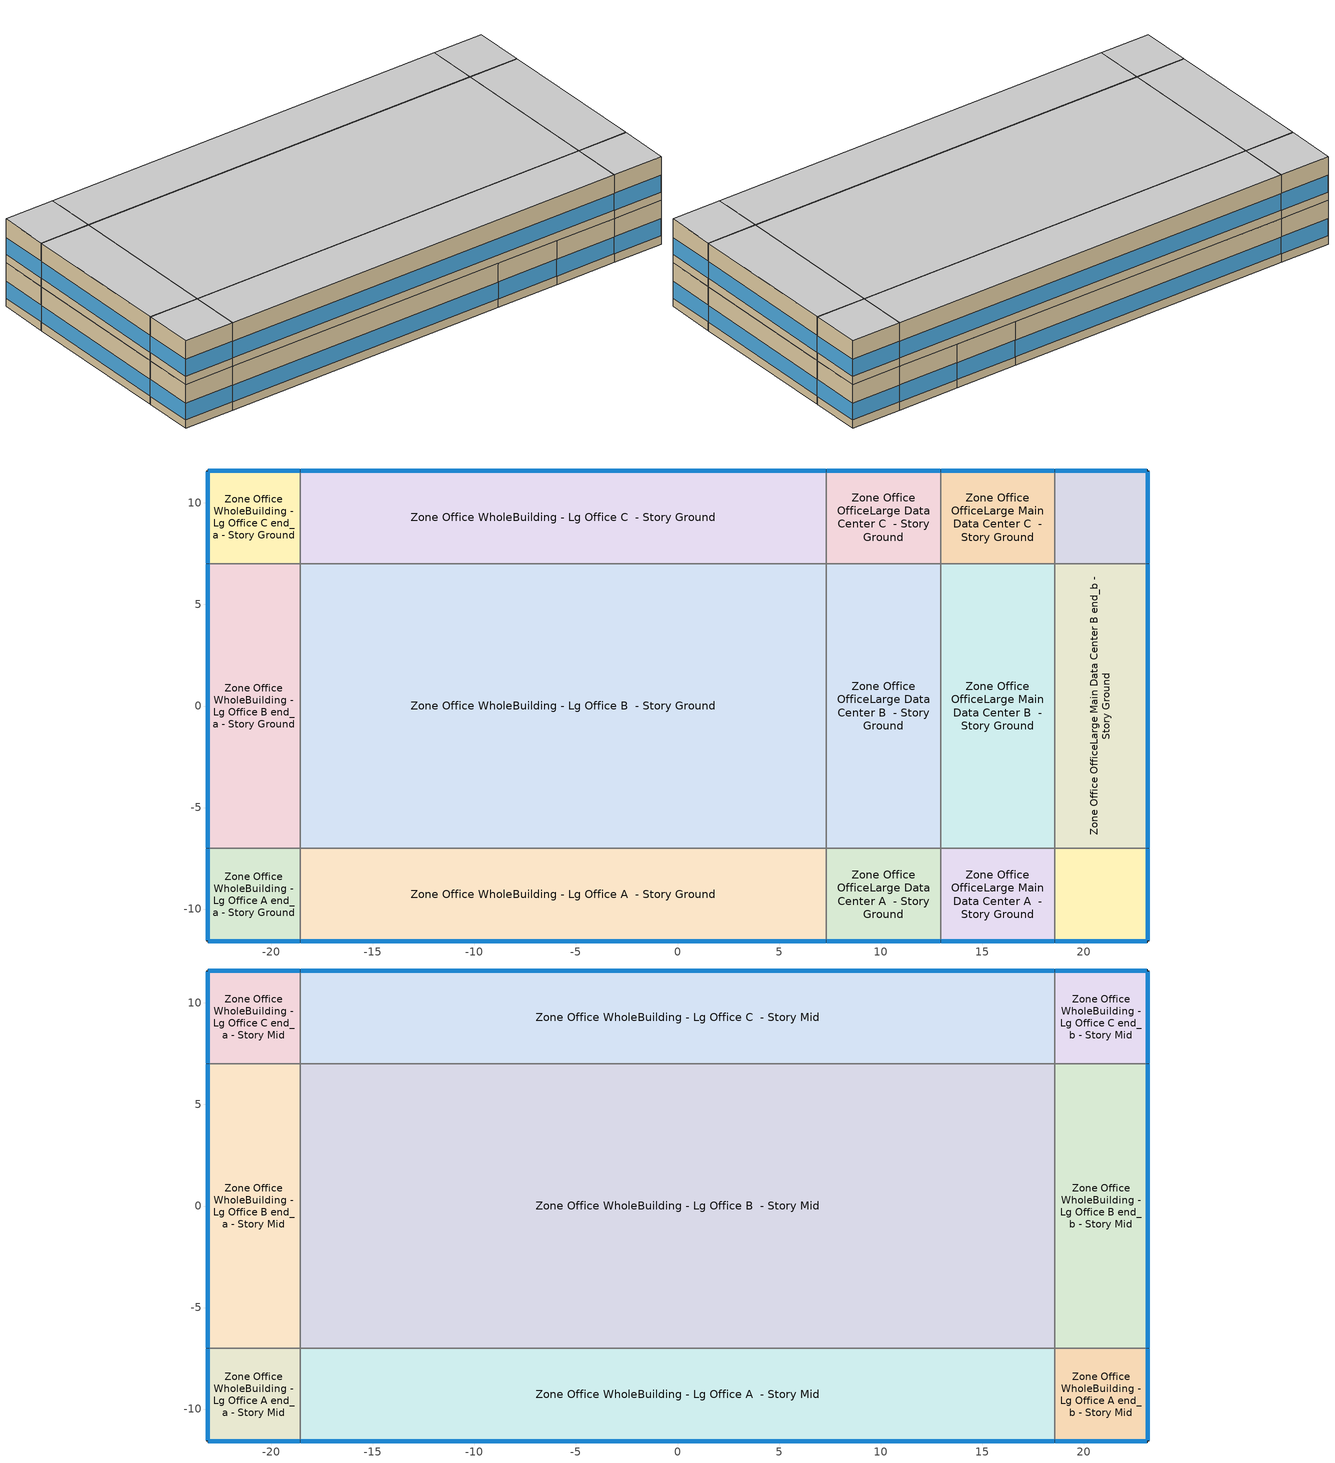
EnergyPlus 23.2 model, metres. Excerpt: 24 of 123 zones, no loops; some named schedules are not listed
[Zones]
Zone Office OfficeLarge Data Center A  - Story Ground
 floor ground (Foundation F 126 Perim 566 Area 2587): 7.32,-11.58 7.32,-7 12.98,-7 12.98,-11.58 z0
 wall outside (Typical Insulated Steel Framed Exterior Wall R-4.44): 7.32,-11.58 12.98,-11.58 z0:3.96
 wall to Zone Office WholeBuilding - Lg Office A  - Story Ground (Typical Interior Wall): 7.32,-7 7.32,-11.58 z0:3.96
 wall to Zone Office OfficeLarge Data Center B  - Story Ground (Typical Interior Wall): 12.98,-7 7.32,-7 z0:3.96
 wall to Zone Office OfficeLarge Main Data Center A  - Story Ground (Typical Interior Wall): 12.98,-11.58 12.98,-7 z0:3.96
 window (Window U-1.01 SHGC 0.74): 7.35,-11.58 12.95,-11.58 z0.76:2.28
 ceiling adiabatic (Typical Interior Ceiling): 12.98,-11.58 12.98,-7 7.32,-7 7.32,-11.58 z3.96
Zone Office OfficeLarge Data Center B  - Story Ground
 floor ground (Foundation F 126 Perim 0 Area 7926): 7.32,-7 7.32,7 12.98,7 12.98,-7 z0
 wall to Zone Office WholeBuilding - Lg Office B  - Story Ground (Typical Interior Wall): 7.32,7 7.32,-7 z0:3.96
 wall to Zone Office OfficeLarge Data Center C  - Story Ground (Typical Interior Wall): 12.98,7 7.32,7 z0:3.96
 wall to Zone Office OfficeLarge Main Data Center B  - Story Ground (Typical Interior Wall): 12.98,-7 12.98,7 z0:3.96
 ceiling adiabatic (Typical Interior Ceiling): 12.98,-7 12.98,7 7.32,7 7.32,-7 z3.96
Zone Office OfficeLarge Data Center C  - Story Ground
 floor ground (Foundation F 126 Perim 566 Area 2587): 7.32,7 7.32,11.58 12.98,11.58 12.98,7 z0
 wall outside (Typical Insulated Steel Framed Exterior Wall R-4.44): 12.98,11.58 7.32,11.58 z0:3.96
 wall to Zone Office WholeBuilding - Lg Office C  - Story Ground (Typical Interior Wall): 7.32,11.58 7.32,7 z0:3.96
 wall to Zone Office OfficeLarge Main Data Center C  - Story Ground (Typical Interior Wall): 12.98,7 12.98,11.58 z0:3.96
 window (Window U-1.01 SHGC 0.74): 12.95,11.58 7.35,11.58 z0.76:2.28
 ceiling adiabatic (Typical Interior Ceiling): 12.98,7 12.98,11.58 7.32,11.58 7.32,7 z3.96
Zone Office OfficeLarge Main Data Center A  - Story Ground
 floor ground (Foundation F 126 Perim 56 Area 2561): 12.98,-11.58 12.98,-7 18.58,-7 18.58,-11.58 z0
 wall outside (Typical Insulated Steel Framed Exterior Wall R-4.44): 12.98,-11.58 18.58,-11.58 z0:3.96
 wall to Zone Office OfficeLarge Main Data Center B  - Story Ground (Typical Interior Wall): 18.58,-7 12.98,-7 z0:3.96
 wall to Zone Office OfficeLarge Main Data Center A end_b - Story Ground (Typical Interior Wall): 18.58,-11.58 18.58,-7 z0:3.96
 window (Window U-1.01 SHGC 0.74): 13,-11.58 18.55,-11.58 z0.76:2.28
 ceiling adiabatic (Typical Interior Ceiling): 18.58,-11.58 18.58,-7 12.98,-7 12.98,-11.58 z3.96
Zone Office OfficeLarge Main Data Center A end_b - Story Ground
 floor ground (Foundation F 126 Perim 914 Area 209): 18.58,-11.58 18.58,-7 23.15,-7 23.15,-11.58 z0
 wall outside (Typical Insulated Steel Framed Exterior Wall R-4.44): 18.58,-11.58 23.15,-11.58 23.15,-7 z0:3.96
 wall to Zone Office OfficeLarge Main Data Center B end_b - Story Ground (Typical Interior Wall): 23.15,-7 18.58,-7 z0:3.96
 window (Window U-1.01 SHGC 0.74): 23.15,-11.55 23.15,-7.03 / 18.6,-11.58 23.13,-11.58 z0.76:2.28
 ceiling adiabatic (Typical Interior Ceiling): 23.15,-11.58 23.15,-7 18.58,-7 18.58,-11.58 z3.96
Zone Office OfficeLarge Main Data Center B  - Story Ground
 floor ground (Foundation F 126 Perim 0 Area 7845): 12.98,-7 12.98,7 18.58,7 18.58,-7 z0
 wall to Zone Office OfficeLarge Main Data Center C  - Story Ground (Typical Interior Wall): 18.58,7 12.98,7 z0:3.96
 wall to Zone Office OfficeLarge Main Data Center B end_b - Story Ground (Typical Interior Wall): 18.58,-7 18.58,7 z0:3.96
 ceiling adiabatic (Typical Interior Ceiling): 18.58,-7 18.58,7 12.98,7 12.98,-7 z3.96
Zone Office OfficeLarge Main Data Center B end_b - Story Ground
 floor ground (Foundation F 126 Perim 1401 Area 6404): 18.58,-7 18.58,7 23.15,7 23.15,-7 z0
 wall outside (Typical Insulated Steel Framed Exterior Wall R-4.44): 23.15,-7 23.15,7 z0:3.96
 wall to Zone Office OfficeLarge Main Data Center C end_b - Story Ground (Typical Interior Wall): 23.15,7 18.58,7 z0:3.96
 window (Window U-1.01 SHGC 0.74): 23.15,-6.98 23.15,6.98 z0.76:2.27
 ceiling adiabatic (Typical Interior Ceiling): 23.15,-7 23.15,7 18.58,7 18.58,-7 z3.96
Zone Office OfficeLarge Main Data Center C  - Story Ground
 floor ground (Foundation F 126 Perim 56 Area 2561): 12.98,7 12.98,11.58 18.58,11.58 18.58,7 z0
 wall outside (Typical Insulated Steel Framed Exterior Wall R-4.44): 18.58,11.58 12.98,11.58 z0:3.96
 wall to Zone Office OfficeLarge Main Data Center C end_b - Story Ground (Typical Interior Wall): 18.58,7 18.58,11.58 z0:3.96
 window (Window U-1.01 SHGC 0.74): 18.55,11.58 13,11.58 z0.76:2.28
 ceiling adiabatic (Typical Interior Ceiling): 18.58,7 18.58,11.58 12.98,11.58 12.98,7 z3.96
Zone Office OfficeLarge Main Data Center C end_b - Story Ground
 floor ground (Foundation F 126 Perim 914 Area 209): 18.58,7 18.58,11.58 23.15,11.58 23.15,7 z0
 wall outside (Typical Insulated Steel Framed Exterior Wall R-4.44): 23.15,7 23.15,11.58 18.58,11.58 z0:3.96
 window (Window U-1.01 SHGC 0.74): 23.13,11.58 18.6,11.58 / 23.15,7.03 23.15,11.55 z0.76:2.28
 ceiling adiabatic (Typical Interior Ceiling): 23.15,7 23.15,11.58 18.58,11.58 18.58,7 z3.96
Zone Office WholeBuilding - Lg Office A  - Story Ground
 floor ground (Foundation F 126 Perim 259 Area 11841): -18.58,-11.58 -18.58,-7 7.32,-7 7.32,-11.58 z0
 wall outside (Typical Insulated Steel Framed Exterior Wall R-4.44): -18.58,-11.58 7.32,-11.58 z0:3.96
 wall to Zone Office WholeBuilding - Lg Office A end_a - Story Ground (Typical Interior Wall): -18.58,-7 -18.58,-11.58 z0:3.96
 wall to Zone Office WholeBuilding - Lg Office B  - Story Ground (Typical Interior Wall): 7.32,-7 -18.58,-7 z0:3.96
 window (Window U-1.01 SHGC 0.74): -18.55,-11.58 7.3,-11.58 z0.76:2.27
 ceiling adiabatic (Typical Interior Ceiling): 7.32,-11.58 7.32,-7 -18.58,-7 -18.58,-11.58 z3.96
Zone Office WholeBuilding - Lg Office A end_a - Story Ground
 floor ground (Foundation F 126 Perim 914 Area 209): -23.15,-11.58 -23.15,-7 -18.58,-7 -18.58,-11.58 z0
 wall outside (Typical Insulated Steel Framed Exterior Wall R-4.44): -23.15,-7 -23.15,-11.58 -18.58,-11.58 z0:3.96
 wall to Zone Office WholeBuilding - Lg Office B end_a - Story Ground (Typical Interior Wall): -18.58,-7 -23.15,-7 z0:3.96
 window (Window U-1.01 SHGC 0.74): -23.15,-7.03 -23.15,-11.55 / -23.13,-11.58 -18.6,-11.58 z0.76:2.28
 ceiling adiabatic (Typical Interior Ceiling): -18.58,-11.58 -18.58,-7 -23.15,-7 -23.15,-11.58 z3.96
Zone Office WholeBuilding - Lg Office B  - Story Ground
 floor ground (Foundation F 126 Perim 0 Area 36278): -18.58,-7 -18.58,7 7.32,7 7.32,-7 z0
 wall to Zone Office WholeBuilding - Lg Office B end_a - Story Ground (Typical Interior Wall): -18.58,7 -18.58,-7 z0:3.96
 wall to Zone Office WholeBuilding - Lg Office C  - Story Ground (Typical Interior Wall): 7.32,7 -18.58,7 z0:3.96
 ceiling adiabatic (Typical Interior Ceiling): 7.32,-7 7.32,7 -18.58,7 -18.58,-7 z3.96
Zone Office WholeBuilding - Lg Office B end_a - Story Ground
 floor ground (Foundation F 126 Perim 1401 Area 6404): -23.15,-7 -23.15,7 -18.58,7 -18.58,-7 z0
 wall outside (Typical Insulated Steel Framed Exterior Wall R-4.44): -23.15,7 -23.15,-7 z0:3.96
 wall to Zone Office WholeBuilding - Lg Office C end_a - Story Ground (Typical Interior Wall): -18.58,7 -23.15,7 z0:3.96
 window (Window U-1.01 SHGC 0.74): -23.15,6.98 -23.15,-6.98 z0.76:2.27
 ceiling adiabatic (Typical Interior Ceiling): -18.58,-7 -18.58,7 -23.15,7 -23.15,-7 z3.96
Zone Office WholeBuilding - Lg Office C  - Story Ground
 floor ground (Foundation F 126 Perim 259 Area 11841): -18.58,7 -18.58,11.58 7.32,11.58 7.32,7 z0
 wall outside (Typical Insulated Steel Framed Exterior Wall R-4.44): 7.32,11.58 -18.58,11.58 z0:3.96
 wall to Zone Office WholeBuilding - Lg Office C end_a - Story Ground (Typical Interior Wall): -18.58,11.58 -18.58,7 z0:3.96
 window (Window U-1.01 SHGC 0.74): 7.3,11.58 -18.55,11.58 z0.76:2.27
 ceiling adiabatic (Typical Interior Ceiling): 7.32,7 7.32,11.58 -18.58,11.58 -18.58,7 z3.96
Zone Office WholeBuilding - Lg Office C end_a - Story Ground
 floor ground (Foundation F 126 Perim 914 Area 209): -23.15,7 -23.15,11.58 -18.58,11.58 -18.58,7 z0
 wall outside (Typical Insulated Steel Framed Exterior Wall R-4.44): -18.58,11.58 -23.15,11.58 -23.15,7 z0:3.96
 window (Window U-1.01 SHGC 0.74): -23.15,11.55 -23.15,7.03 / -18.6,11.58 -23.13,11.58 z0.76:2.28
 ceiling adiabatic (Typical Interior Ceiling): -18.58,7 -18.58,11.58 -23.15,11.58 -23.15,7 z3.96
Zone Office WholeBuilding - Lg Office A  - Story Mid
 floor adiabatic (Typical Interior Floor): -18.58,-11.58 -18.58,-7 18.58,-7 18.58,-11.58 z3.96
 wall outside (Typical Insulated Steel Framed Exterior Wall R-4.44): -18.58,-11.58 18.58,-11.58 z3.96:7.92
 wall to Zone Office WholeBuilding - Lg Office A end_a - Story Mid (Typical Interior Wall): -18.58,-7 -18.58,-11.58 z3.96:7.92
 wall to Zone Office WholeBuilding - Lg Office B  - Story Mid (Typical Interior Wall): 18.58,-7 -18.58,-7 z3.96:7.92
 wall to Zone Office WholeBuilding - Lg Office A end_b - Story Mid (Typical Interior Wall): 18.58,-11.58 18.58,-7 z3.96:7.92
 window (Window U-1.01 SHGC 0.74): -18.55,-11.58 18.55,-11.58 z4.72:6.23
 ceiling adiabatic (Typical Interior Ceiling): 18.58,-11.58 18.58,-7 -18.58,-7 -18.58,-11.58 z7.92
Zone Office WholeBuilding - Lg Office A end_a - Story Mid
 floor adiabatic (Typical Interior Floor): -23.15,-11.58 -23.15,-7 -18.58,-7 -18.58,-11.58 z3.96
 wall outside (Typical Insulated Steel Framed Exterior Wall R-4.44): -23.15,-7 -23.15,-11.58 -18.58,-11.58 z3.96:7.92
 wall to Zone Office WholeBuilding - Lg Office B end_a - Story Mid (Typical Interior Wall): -18.58,-7 -23.15,-7 z3.96:7.92
 window (Window U-1.01 SHGC 0.74): -23.15,-7.03 -23.15,-11.55 / -23.13,-11.58 -18.6,-11.58 z4.72:6.25
 ceiling adiabatic (Typical Interior Ceiling): -18.58,-11.58 -18.58,-7 -23.15,-7 -23.15,-11.58 z7.92
Zone Office WholeBuilding - Lg Office A end_b - Story Mid
 floor adiabatic (Typical Interior Floor): 18.58,-11.58 18.58,-7 23.15,-7 23.15,-11.58 z3.96
 wall outside (Typical Insulated Steel Framed Exterior Wall R-4.44): 18.58,-11.58 23.15,-11.58 23.15,-7 z3.96:7.92
 wall to Zone Office WholeBuilding - Lg Office B end_b - Story Mid (Typical Interior Wall): 23.15,-7 18.58,-7 z3.96:7.92
 window (Window U-1.01 SHGC 0.74): 23.15,-11.55 23.15,-7.03 / 18.6,-11.58 23.13,-11.58 z4.72:6.25
 ceiling adiabatic (Typical Interior Ceiling): 23.15,-11.58 23.15,-7 18.58,-7 18.58,-11.58 z7.92
Zone Office WholeBuilding - Lg Office B  - Story Mid
 floor adiabatic (Typical Interior Floor): -18.58,-7 -18.58,7 18.58,7 18.58,-7 z3.96
 wall to Zone Office WholeBuilding - Lg Office B end_a - Story Mid (Typical Interior Wall): -18.58,7 -18.58,-7 z3.96:7.92
 wall to Zone Office WholeBuilding - Lg Office C  - Story Mid (Typical Interior Wall): 18.58,7 -18.58,7 z3.96:7.92
 wall to Zone Office WholeBuilding - Lg Office B end_b - Story Mid (Typical Interior Wall): 18.58,-7 18.58,7 z3.96:7.92
 ceiling adiabatic (Typical Interior Ceiling): 18.58,-7 18.58,7 -18.58,7 -18.58,-7 z7.92
Zone Office WholeBuilding - Lg Office B end_a - Story Mid
 floor adiabatic (Typical Interior Floor): -23.15,-7 -23.15,7 -18.58,7 -18.58,-7 z3.96
 wall outside (Typical Insulated Steel Framed Exterior Wall R-4.44): -23.15,7 -23.15,-7 z3.96:7.92
 wall to Zone Office WholeBuilding - Lg Office C end_a - Story Mid (Typical Interior Wall): -18.58,7 -23.15,7 z3.96:7.92
 window (Window U-1.01 SHGC 0.74): -23.15,6.98 -23.15,-6.98 z4.72:6.24
 ceiling adiabatic (Typical Interior Ceiling): -18.58,-7 -18.58,7 -23.15,7 -23.15,-7 z7.92
Zone Office WholeBuilding - Lg Office B end_b - Story Mid
 floor adiabatic (Typical Interior Floor): 18.58,-7 18.58,7 23.15,7 23.15,-7 z3.96
 wall outside (Typical Insulated Steel Framed Exterior Wall R-4.44): 23.15,-7 23.15,7 z3.96:7.92
 wall to Zone Office WholeBuilding - Lg Office C end_b - Story Mid (Typical Interior Wall): 23.15,7 18.58,7 z3.96:7.92
 window (Window U-1.01 SHGC 0.74): 23.15,-6.98 23.15,6.98 z4.72:6.24
 ceiling adiabatic (Typical Interior Ceiling): 23.15,-7 23.15,7 18.58,7 18.58,-7 z7.92
Zone Office WholeBuilding - Lg Office C  - Story Mid
 floor adiabatic (Typical Interior Floor): -18.58,7 -18.58,11.58 18.58,11.58 18.58,7 z3.96
 wall outside (Typical Insulated Steel Framed Exterior Wall R-4.44): 18.58,11.58 -18.58,11.58 z3.96:7.92
 wall to Zone Office WholeBuilding - Lg Office C end_a - Story Mid (Typical Interior Wall): -18.58,11.58 -18.58,7 z3.96:7.92
 wall to Zone Office WholeBuilding - Lg Office C end_b - Story Mid (Typical Interior Wall): 18.58,7 18.58,11.58 z3.96:7.92
 window (Window U-1.01 SHGC 0.74): 18.55,11.58 -18.55,11.58 z4.72:6.23
 ceiling adiabatic (Typical Interior Ceiling): 18.58,7 18.58,11.58 -18.58,11.58 -18.58,7 z7.92
Zone Office WholeBuilding - Lg Office C end_a - Story Mid
 floor adiabatic (Typical Interior Floor): -23.15,7 -23.15,11.58 -18.58,11.58 -18.58,7 z3.96
 wall outside (Typical Insulated Steel Framed Exterior Wall R-4.44): -18.58,11.58 -23.15,11.58 -23.15,7 z3.96:7.92
 window (Window U-1.01 SHGC 0.74): -23.15,11.55 -23.15,7.03 / -18.6,11.58 -23.13,11.58 z4.72:6.25
 ceiling adiabatic (Typical Interior Ceiling): -18.58,7 -18.58,11.58 -23.15,11.58 -23.15,7 z7.92
Zone Office WholeBuilding - Lg Office C end_b - Story Mid
 floor adiabatic (Typical Interior Floor): 18.58,7 18.58,11.58 23.15,11.58 23.15,7 z3.96
 wall outside (Typical Insulated Steel Framed Exterior Wall R-4.44): 23.15,7 23.15,11.58 18.58,11.58 z3.96:7.92
 window (Window U-1.01 SHGC 0.74): 23.13,11.58 18.6,11.58 / 23.15,7.03 23.15,11.55 z4.72:6.25
 ceiling adiabatic (Typical Interior Ceiling): 23.15,7 23.15,11.58 18.58,11.58 18.58,7 z7.92
[Building]
ComStock DOE Ref Pre-1980|LargeOffice: North Axis {deg}=270; Terrain=City
[Site:Location]
Maxwell Afb_AL_USA: Latitude {deg}=32.38; Longitude {deg}=-86.36; Time Zone {hr}=-6; Elevation {m}=52
[Site:GroundTemperature:FCfactorMethod]
January Ground Temperature {C}=16; February Ground Temperature {C}=11.9; March Ground Temperature {C}=7.7; April Ground Temperature {C}=4; May Ground Temperature {C}=7.9; June Ground Temperature {C}=13.8; July Ground Temperature {C}=17.2; August Ground Temperature {C}=20.8; September Ground Temperature {C}=24.8; October Ground Temperature {C}=26.1; November Ground Temperature {C}=26.5; December Ground Temperature {C}=22.5
[Site:WaterMainsTemperature]
Calculation Method=Correlation; Annual Average Outdoor Air Temperature {C}=18.7358; Maximum Difference In Monthly Average Outdoor Air Temperatures {deltaC}=20.53
[SizingPeriod:DesignDay] Month=7; Day of Month=21; Day Type=SummerDesignDay; Daily Dry-Bulb Temperature Range {deltaC}=10.3; Dry-Bulb Temperature Range Modifier Type=DefaultMultipliers; Barometric Pressure {Pa}=100702; Wind Speed {m/s}=3; Wind Direction {deg}=240; Rain Indicator=No; Snow Indicator=No; Daylight Saving Time Indicator=No; Solar Model Indicator=ASHRAETau; ASHRAE Clear Sky Optical Depth for Beam Irradiance (taub)=0.459; ASHRAE Clear Sky Optical Depth for Diffuse Irradiance (taud)=2.177; Begin Environment Reset Mode=FullResetAtBeginEnvironment
Name | Maximum Dry-Bulb Temperature {C} | Humidity Condition Type | Wetbulb or DewPoint at Maximum Dry-Bulb {C}
Maxwell Afb Ann Clg .4% Condns DB=>MWB 1 | 36.3 | Wetbulb | 24.8
Maxwell Afb Ann Clg .4% Condns WB=>MDB 1 | 32.9 | Wetbulb | 27
Maxwell Afb Ann Clg 1% Condns DB=>MWB 1 | 35.2 | Wetbulb | 24.8
Maxwell Afb Ann Clg 2% Condns DP=>MDB 1 | 28.6 | Dewpoint | 24.5
[Material] Thermal Absorptance=0.9; Solar Absorptance=0.7
Name | Roughness | Thickness {m} | Conductivity {W/m-K} | Density {kg/m3} | Specific Heat {J/kg-K} | Visible Absorptance
100mm Normalweight concrete floor | MediumRough | 0.1016 | 2.31045 | 2322 | 832.557 | 0.7
25mm Stucco | Smooth | 0.0254 | 0.72 | 1856 | 840 | 0.7
5/8 in. Gypsum Board | MediumSmooth | 0.0159 | 0.16 | 800 | 1090 | 0.7
G01 13mm gypsum board | Smooth | 0.0127 | 0.160031 | 800.001 | 1090.73 | 0.5
Std Wood 6inch 1 | MediumSmooth | 0.15 | 0.12 | 540 | 1210 | 0.7
[Material:NoMass] Roughness=Smooth; Thermal Absorptance=0.9; Solar Absorptance=0.7
Name | Thermal Resistance {m2-K/W} | Visible Absorptance
CP02 CARPET PAD | 0.21648 | 0.8
Typical Insulation R-2.27 | 0.39899 | 0.7
[WindowMaterial:SimpleGlazingSystem]
Simple Glazing Single - No LowE - Clear - Aluminum: U-Factor {W/m2-K}=5.73505; Solar Heat Gain Coefficient=0.744; Visible Transmittance=0.754
[Construction]
InteriorFurnishings 1: Std Wood 6inch 1
Typical Insulated Steel Framed Exterior Wall R-4.44: 25mm Stucco, 5/8 in. Gypsum Board, Typical Insulation R-2.27, 5/8 in. Gypsum Board
Typical Interior Ceiling: CP02 CARPET PAD, 100mm Normalweight concrete floor
Typical Interior Floor: 100mm Normalweight concrete floor, CP02 CARPET PAD
Typical Interior Wall: G01 13mm gypsum board, G01 13mm gypsum board
Window U-1.01 SHGC 0.74: Simple Glazing Single - No LowE - Clear - Aluminum
[Construction:FfactorGroundFloor] F-Factor {W/m-K}=1.26344
Name | Area {m2} | PerimeterExposed {m}
Foundation F 126 Perim 0 Area 36278 | 362.782 | 0
Foundation F 126 Perim 0 Area 7845 | 78.4495 | 0
Foundation F 126 Perim 0 Area 7926 | 79.2551 | 0
Foundation F 126 Perim 1401 Area 6404 | 64.041 | 14.0072
Foundation F 126 Perim 259 Area 11841 | 118.413 | 25.8996
Foundation F 126 Perim 56 Area 2561 | 25.6062 | 5.60065
Foundation F 126 Perim 566 Area 2587 | 25.8691 | 5.65816
Foundation F 126 Perim 914 Area 209 | 20.9032 | 9.144
[Zone] Multiplier=1; Part of Total Floor Area=Yes
Zone Office OfficeLarge Data Center A  - Story Ground; Zone Office OfficeLarge Data Center B  - Story Ground; Zone Office OfficeLarge Data Center C  - Story Ground; Zone Office OfficeLarge Main Data Center A  - Story Ground; Zone Office OfficeLarge Main Data Center A end_b - Story Ground; Zone Office OfficeLarge Main Data Center B  - Story Ground; Zone Office OfficeLarge Main Data Center B end_b - Story Ground; Zone Office OfficeLarge Main Data Center C  - Story Ground; Zone Office OfficeLarge Main Data Center C end_b - Story Ground; Zone Office WholeBuilding - Lg Office A  - Story Ground; Zone Office WholeBuilding - Lg Office A  - Story Mid; Zone Office WholeBuilding - Lg Office A end_a - Story Ground; Zone Office WholeBuilding - Lg Office A end_a - Story Mid; Zone Office WholeBuilding - Lg Office A end_b - Story Mid; Zone Office WholeBuilding - Lg Office B  - Story Ground; Zone Office WholeBuilding - Lg Office B  - Story Mid; Zone Office WholeBuilding - Lg Office B end_a - Story Ground; Zone Office WholeBuilding - Lg Office B end_a - Story Mid; Zone Office WholeBuilding - Lg Office B end_b - Story Mid; Zone Office WholeBuilding - Lg Office C  - Story Ground; Zone Office WholeBuilding - Lg Office C  - Story Mid; Zone Office WholeBuilding - Lg Office C end_a - Story Ground; Zone Office WholeBuilding - Lg Office C end_a - Story Mid; Zone Office WholeBuilding - Lg Office C end_b - Story Mid
[Space]
Name | Zone | Space Type
Office OfficeLarge Data Center A  - Story Ground | Zone Office OfficeLarge Data Center A  - Story Ground | Office OfficeLarge Data Center - ComStock DOE Ref Pre-1980
Office OfficeLarge Data Center B  - Story Ground | Zone Office OfficeLarge Data Center B  - Story Ground | Office OfficeLarge Data Center - ComStock DOE Ref Pre-1980
Office OfficeLarge Data Center C  - Story Ground | Zone Office OfficeLarge Data Center C  - Story Ground | Office OfficeLarge Data Center - ComStock DOE Ref Pre-1980
Office OfficeLarge Main Data Center A  - Story Ground | Zone Office OfficeLarge Main Data Center A  - Story Ground | Office OfficeLarge Main Data Center - ComStock DOE Ref Pre-1980
Office OfficeLarge Main Data Center A end_b - Story Ground | Zone Office OfficeLarge Main Data Center A end_b - Story Ground | Office OfficeLarge Main Data Center - ComStock DOE Ref Pre-1980
Office OfficeLarge Main Data Center B  - Story Ground | Zone Office OfficeLarge Main Data Center B  - Story Ground | Office OfficeLarge Main Data Center - ComStock DOE Ref Pre-1980
Office OfficeLarge Main Data Center B end_b - Story Ground | Zone Office OfficeLarge Main Data Center B end_b - Story Ground | Office OfficeLarge Main Data Center - ComStock DOE Ref Pre-1980
Office OfficeLarge Main Data Center C  - Story Ground | Zone Office OfficeLarge Main Data Center C  - Story Ground | Office OfficeLarge Main Data Center - ComStock DOE Ref Pre-1980
Office OfficeLarge Main Data Center C end_b - Story Ground | Zone Office OfficeLarge Main Data Center C end_b - Story Ground | Office OfficeLarge Main Data Center - ComStock DOE Ref Pre-1980
Office WholeBuilding - Lg Office A  - Story Ground | Zone Office WholeBuilding - Lg Office A  - Story Ground | Office WholeBuilding - Lg Office - ComStock DOE Ref Pre-1980
Office WholeBuilding - Lg Office A  - Story Mid | Zone Office WholeBuilding - Lg Office A  - Story Mid | Office WholeBuilding - Lg Office - ComStock DOE Ref Pre-1980
Office WholeBuilding - Lg Office A end_a - Story Ground | Zone Office WholeBuilding - Lg Office A end_a - Story Ground | Office WholeBuilding - Lg Office - ComStock DOE Ref Pre-1980
Office WholeBuilding - Lg Office A end_a - Story Mid | Zone Office WholeBuilding - Lg Office A end_a - Story Mid | Office WholeBuilding - Lg Office - ComStock DOE Ref Pre-1980
Office WholeBuilding - Lg Office A end_b - Story Mid | Zone Office WholeBuilding - Lg Office A end_b - Story Mid | Office WholeBuilding - Lg Office - ComStock DOE Ref Pre-1980
Office WholeBuilding - Lg Office B  - Story Ground | Zone Office WholeBuilding - Lg Office B  - Story Ground | Office WholeBuilding - Lg Office - ComStock DOE Ref Pre-1980
Office WholeBuilding - Lg Office B  - Story Mid | Zone Office WholeBuilding - Lg Office B  - Story Mid | Office WholeBuilding - Lg Office - ComStock DOE Ref Pre-1980
Office WholeBuilding - Lg Office B end_a - Story Ground | Zone Office WholeBuilding - Lg Office B end_a - Story Ground | Office WholeBuilding - Lg Office - ComStock DOE Ref Pre-1980
Office WholeBuilding - Lg Office B end_a - Story Mid | Zone Office WholeBuilding - Lg Office B end_a - Story Mid | Office WholeBuilding - Lg Office - ComStock DOE Ref Pre-1980
Office WholeBuilding - Lg Office B end_b - Story Mid | Zone Office WholeBuilding - Lg Office B end_b - Story Mid | Office WholeBuilding - Lg Office - ComStock DOE Ref Pre-1980
Office WholeBuilding - Lg Office C  - Story Ground | Zone Office WholeBuilding - Lg Office C  - Story Ground | Office WholeBuilding - Lg Office - ComStock DOE Ref Pre-1980
Office WholeBuilding - Lg Office C  - Story Mid | Zone Office WholeBuilding - Lg Office C  - Story Mid | Office WholeBuilding - Lg Office - ComStock DOE Ref Pre-1980
Office WholeBuilding - Lg Office C end_a - Story Ground | Zone Office WholeBuilding - Lg Office C end_a - Story Ground | Office WholeBuilding - Lg Office - ComStock DOE Ref Pre-1980
Office WholeBuilding - Lg Office C end_a - Story Mid | Zone Office WholeBuilding - Lg Office C end_a - Story Mid | Office WholeBuilding - Lg Office - ComStock DOE Ref Pre-1980
Office WholeBuilding - Lg Office C end_b - Story Mid | Zone Office WholeBuilding - Lg Office C end_b - Story Mid | Office WholeBuilding - Lg Office - ComStock DOE Ref Pre-1980
[SpaceList]
Office OfficeLarge Data Center - ComStock DOE Ref Pre-1980: Office OfficeLarge Data Center A  - Story Ground, Office OfficeLarge Data Center B  - Story Ground, Office OfficeLarge Data Center C  - Story Ground
Office OfficeLarge Main Data Center - ComStock DOE Ref Pre-1980: Office OfficeLarge Main Data Center B  - Story Ground, Office OfficeLarge Main Data Center C  - Story Ground, Office OfficeLarge Main Data Center C end_b - Story Ground, Office OfficeLarge Main Data Center A  - Story Ground, Office OfficeLarge Main Data Center A end_b - Story Ground, Office OfficeLarge Main Data Center B end_b - Story Ground
Office WholeBuilding - Lg Office - ComStock DOE Ref Pre-1980: Office WholeBuilding - Lg Office B  - Story Mid10, Office WholeBuilding - Lg Office B  - Story Ground, Office WholeBuilding - Lg Office A end_a - Story Mid, Office WholeBuilding - Lg Office A  - Story Mid, Office WholeBuilding - Lg Office B  - Story Mid, Office WholeBuilding - Lg Office C  - Story Mid, Office WholeBuilding - Lg Office A end_b - Story Mid, Office WholeBuilding - Lg Office B end_a - Story Mid2, Office WholeBuilding - Lg Office C end_a - Story Mid2, Office WholeBuilding - Lg Office A end_b - Story Mid8, Office WholeBuilding - Lg Office A end_a - Story Mid3, Office WholeBuilding - Lg Office B end_a - Story Mid3, Office WholeBuilding - Lg Office C end_a - Story Mid3, Office WholeBuilding - Lg Office A end_b - Story Top, Office WholeBuilding - Lg Office A end_b - Story Mid3, Office WholeBuilding - Lg Office B end_b - Story Mid3, Office WholeBuilding - Lg Office A  - Story Mid2, Office WholeBuilding - Lg Office C end_b - Story Mid3, Office WholeBuilding - Lg Office A end_a - Story Mid4, Office WholeBuilding - Lg Office B end_a - Story Mid4, Office WholeBuilding - Lg Office A  - Story Mid4, Office WholeBuilding - Lg Office B  - Story Mid4, Office WholeBuilding - Lg Office C  - Story Mid4, Office WholeBuilding - Lg Office B end_a - Story Ground, Office WholeBuilding - Lg Office B end_b - Story Mid2, Office WholeBuilding - Lg Office A end_a - Story Mid8, Office WholeBuilding - Lg Office A end_b - Story Mid4, Office WholeBuilding - Lg Office B end_b - Story Mid4, Office WholeBuilding - Lg Office C end_a - Story Ground, Office WholeBuilding - Lg Office C end_b - Story Mid4, Office WholeBuilding - Lg Office C end_a - Story Mid5, Office WholeBuilding - Lg Office C  - Story Mid5, Office WholeBuilding - Lg Office A  - Story Mid3, Office WholeBuilding - Lg Office A end_b - Story Mid5, Office WholeBuilding - Lg Office B end_b - Story Mid5, Office WholeBuilding - Lg Office A end_a - Story Ground, Office WholeBuilding - Lg Office C  - Story Mid2, Office WholeBuilding - Lg Office C  - Story Mid10, Office WholeBuilding - Lg Office B end_a - Story Mid, Office WholeBuilding - Lg Office C end_a - Story Mid10, Office WholeBuilding - Lg Office B  - Story Mid9, Office WholeBuilding - Lg Office B end_b - Story Mid10, Office WholeBuilding - Lg Office A end_b - Story Mid10, Office WholeBuilding - Lg Office B end_b - Story Mid9, Office WholeBuilding - Lg Office C end_a - Story Mid11, Office WholeBuilding - Lg Office C end_b - Story Top, Office WholeBuilding - Lg Office B end_b - Story Top, Office WholeBuilding - Lg Office A end_a - Story Mid7, Office WholeBuilding - Lg Office A end_a - Story Mid6, Office WholeBuilding - Lg Office A  - Story Mid5, Office WholeBuilding - Lg Office B  - Story Mid6, Office WholeBuilding - Lg Office C end_b - Story Mid11, Office WholeBuilding - Lg Office B  - Story Top, Office WholeBuilding - Lg Office A end_a - Story Mid10, Office WholeBuilding - Lg Office C end_b - Story Mid, Office WholeBuilding - Lg Office C  - Story Top, Office WholeBuilding - Lg Office A end_a - Story Mid11, Office WholeBuilding - Lg Office B  - Story Mid3, Office WholeBuilding - Lg Office C end_a - Story Top, Office WholeBuilding - Lg Office C end_b - Story Mid2, Office WholeBuilding - Lg Office A end_b - Story Mid6, Office WholeBuilding - Lg Office C end_b - Story Mid6, Office WholeBuilding - Lg Office A  - Story Mid10, Office WholeBuilding - Lg Office A  - Story Top, Office WholeBuilding - Lg Office A  - Story Mid6, Office WholeBuilding - Lg Office C end_a - Story Mid4, Office WholeBuilding - Lg Office C  - Story Mid11, Office WholeBuilding - Lg Office A  - Story Mid11, Office WholeBuilding - Lg Office B end_b - Story Mid, Office WholeBuilding - Lg Office A end_b - Story Mid9, Office WholeBuilding - Lg Office B end_a - Story Mid10, Office WholeBuilding - Lg Office C  - Story Mid9, Office WholeBuilding - Lg Office C end_b - Story Mid9, Office WholeBuilding - Lg Office C  - Story Mid3, Office WholeBuilding - Lg Office B  - Story Mid5, Office WholeBuilding - Lg Office C  - Story Mid7, Office WholeBuilding - Lg Office A end_a - Story Mid9, Office WholeBuilding - Lg Office B end_a - Story Mid11, Office WholeBuilding - Lg Office B end_a - Story Top, Office WholeBuilding - Lg Office A end_b - Story Mid11, Office WholeBuilding - Lg Office A  - Story Mid9, Office WholeBuilding - Lg Office B end_a - Story Mid5, Office WholeBuilding - Lg Office B end_a - Story Mid8, Office WholeBuilding - Lg Office C end_b - Story Mid8, Office WholeBuilding - Lg Office B  - Story Mid11, Office WholeBuilding - Lg Office C end_a - Story Mid9, Office WholeBuilding - Lg Office A  - Story Ground, Office WholeBuilding - Lg Office C end_a - Story Mid6, Office WholeBuilding - Lg Office C end_a - Story Mid, Office WholeBuilding - Lg Office A end_b - Story Mid2, Office WholeBuilding - Lg Office B end_a - Story Mid6, Office WholeBuilding - Lg Office B  - Story Mid7, Office WholeBuilding - Lg Office B end_a - Story Mid9, Office WholeBuilding - Lg Office B end_b - Story Mid8, Office WholeBuilding - Lg Office A end_a - Story Mid5, Office WholeBuilding - Lg Office B end_b - Story Mid7, Office WholeBuilding - Lg Office A end_a - Story Top, Office WholeBuilding - Lg Office A  - Story Mid7, Office WholeBuilding - Lg Office A end_a - Story Mid2, Office WholeBuilding - Lg Office B  - Story Mid2, Office WholeBuilding - Lg Office C  - Story Mid8, Office WholeBuilding - Lg Office C end_b - Story Mid10, Office WholeBuilding - Lg Office C end_a - Story Mid7, Office WholeBuilding - Lg Office B end_b - Story Mid11, Office WholeBuilding - Lg Office B  - Story Mid8, Office WholeBuilding - Lg Office A  - Story Mid8, Office WholeBuilding - Lg Office C end_a - Story Mid8, Office WholeBuilding - Lg Office C  - Story Ground, Office WholeBuilding - Lg Office C end_b - Story Mid7, Office WholeBuilding - Lg Office A end_b - Story Mid7, Office WholeBuilding - Lg Office B end_a - Story Mid7, Office WholeBuilding - Lg Office C  - Story Mid6, Office WholeBuilding - Lg Office B end_b - Story Mid6, Office WholeBuilding - Lg Office C end_b - Story Mid5
[Lights] Design Level Calculation Method=Watts/Area; Return Air Fraction=0; Fraction Visible=0.2; Fraction Replaceable=1
Name | Zone or ZoneList or Space or SpaceList | Schedule | Watts per Zone Floor Area {W/m2} | Fraction Radiant
Office OfficeLarge Data Center - ComStock DOE Ref Pre-1980 General Lighting | Office OfficeLarge Data Center - ComStock DOE Ref Pre-1980 | OfficeLarge BLDG_LIGHT_SCH BPR Adjusted | 5.10109 | 0.31
Office OfficeLarge Main Data Center - ComStock DOE Ref Pre-1980 General Lighting | Office OfficeLarge Main Data Center - ComStock DOE Ref Pre-1980 | OfficeLarge BLDG_LIGHT_SCH BPR Adjusted | 5.10109 | 0.31
Office WholeBuilding - Lg Office - ComStock DOE Ref Pre-1980 General Lighting | Office WholeBuilding - Lg Office - ComStock DOE Ref Pre-1980 | Office BLDG_LIGHT_EndUseData BPR Adjusted | 5.0993 | 0.31
Office WholeBuilding - Lg Office - ComStock DOE Ref Pre-1980 Wall Wash Lighting | Office WholeBuilding - Lg Office - ComStock DOE Ref Pre-1980 | Office BLDG_LIGHT_EndUseData BPR Adjusted | 3.64317 | 0.125
[ElectricEquipment] Fraction Latent=0
Name | Zone or ZoneList or Space or SpaceList | Schedule | Design Level Calculation Method | Watts per Zone Floor Area {W/m2} | Fraction Radiant | Fraction Lost | Design Level {W}
Office OfficeLarge Data Center Elec Equip | Office OfficeLarge Data Center - ComStock DOE Ref Pre-1980 | OfficeLarge ALWAYS_ON BPR Adjusted | Watts/Area | 215.278 | 0.5 | 0
Office OfficeLarge Main Data Center Elec Equip | Office OfficeLarge Main Data Center - ComStock DOE Ref Pre-1980 | OfficeLarge ALWAYS_ON BPR Adjusted | Watts/Area | 484.376 | 0.5 | 0
Office WholeBuilding - Lg Office Elec Equip | Office WholeBuilding - Lg Office - ComStock DOE Ref Pre-1980 | Office BLDG_EQUIP_EndUseData BPR Adjusted | Watts/Area | 8.07293 | 0.5 | 0
5 Elevator Lift Motors | Office WholeBuilding - Lg Office B  - Story Ground | Elevator Schedule 1 | EquipmentLevel |  | 0 | 1 | 92685
[InternalMass] Construction=InteriorFurnishings 1
Name | Zone or ZoneList | Space or SpaceList | Surface Area {m2}
Office OfficeLarge Data Center A  - Story Ground Mass | Zone Office OfficeLarge Data Center A  - Story Ground | Office OfficeLarge Data Center A  - Story Ground | 51.7382
Office OfficeLarge Data Center B  - Story Ground Mass | Zone Office OfficeLarge Data Center B  - Story Ground | Office OfficeLarge Data Center B  - Story Ground | 158.51
Office OfficeLarge Data Center C  - Story Ground Mass | Zone Office OfficeLarge Data Center C  - Story Ground | Office OfficeLarge Data Center C  - Story Ground | 51.7382
Office OfficeLarge Main Data Center A  - Story Ground Mass | Zone Office OfficeLarge Main Data Center A  - Story Ground | Office OfficeLarge Main Data Center A  - Story Ground | 51.2123
Office OfficeLarge Main Data Center A end_b - Story Ground Mass | Zone Office OfficeLarge Main Data Center A end_b - Story Ground | Office OfficeLarge Main Data Center A end_b - Story Ground | 41.8064
Office OfficeLarge Main Data Center B  - Story Ground Mass | Zone Office OfficeLarge Main Data Center B  - Story Ground | Office OfficeLarge Main Data Center B  - Story Ground | 156.899
Office OfficeLarge Main Data Center B end_b - Story Ground Mass | Zone Office OfficeLarge Main Data Center B end_b - Story Ground | Office OfficeLarge Main Data Center B end_b - Story Ground | 128.082
Office OfficeLarge Main Data Center C  - Story Ground Mass | Zone Office OfficeLarge Main Data Center C  - Story Ground | Office OfficeLarge Main Data Center C  - Story Ground | 51.2123
Office OfficeLarge Main Data Center C end_b - Story Ground Mass | Zone Office OfficeLarge Main Data Center C end_b - Story Ground | Office OfficeLarge Main Data Center C end_b - Story Ground | 41.8064
Office WholeBuilding - Lg Office A  - Story Ground Mass | Zone Office WholeBuilding - Lg Office A  - Story Ground | Office WholeBuilding - Lg Office A  - Story Ground | 236.826
Office WholeBuilding - Lg Office A  - Story Mid Mass | Zone Office WholeBuilding - Lg Office A  - Story Mid | Office WholeBuilding - Lg Office A  - Story Mid | 339.777
Office WholeBuilding - Lg Office A end_a - Story Ground Mass | Zone Office WholeBuilding - Lg Office A end_a - Story Ground | Office WholeBuilding - Lg Office A end_a - Story Ground | 41.8064
Office WholeBuilding - Lg Office A end_a - Story Mid Mass | Zone Office WholeBuilding - Lg Office A end_a - Story Mid | Office WholeBuilding - Lg Office A end_a - Story Mid | 41.8064
Office WholeBuilding - Lg Office A end_b - Story Mid Mass | Zone Office WholeBuilding - Lg Office A end_b - Story Mid | Office WholeBuilding - Lg Office A end_b - Story Mid | 41.8064
Office WholeBuilding - Lg Office B  - Story Ground Mass | Zone Office WholeBuilding - Lg Office B  - Story Ground | Office WholeBuilding - Lg Office B  - Story Ground | 725.564
Office WholeBuilding - Lg Office B  - Story Mid Mass | Zone Office WholeBuilding - Lg Office B  - Story Mid | Office WholeBuilding - Lg Office B  - Story Mid | 1040.97
Office WholeBuilding - Lg Office B end_a - Story Ground Mass | Zone Office WholeBuilding - Lg Office B end_a - Story Ground | Office WholeBuilding - Lg Office B end_a - Story Ground | 128.082
Office WholeBuilding - Lg Office B end_a - Story Mid Mass | Zone Office WholeBuilding - Lg Office B end_a - Story Mid | Office WholeBuilding - Lg Office B end_a - Story Mid | 128.082
Office WholeBuilding - Lg Office B end_b - Story Mid Mass | Zone Office WholeBuilding - Lg Office B end_b - Story Mid | Office WholeBuilding - Lg Office B end_b - Story Mid | 128.082
Office WholeBuilding - Lg Office C  - Story Ground Mass | Zone Office WholeBuilding - Lg Office C  - Story Ground | Office WholeBuilding - Lg Office C  - Story Ground | 236.826
Office WholeBuilding - Lg Office C  - Story Mid Mass | Zone Office WholeBuilding - Lg Office C  - Story Mid | Office WholeBuilding - Lg Office C  - Story Mid | 339.777
Office WholeBuilding - Lg Office C end_a - Story Ground Mass | Zone Office WholeBuilding - Lg Office C end_a - Story Ground | Office WholeBuilding - Lg Office C end_a - Story Ground | 41.8064
Office WholeBuilding - Lg Office C end_a - Story Mid Mass | Zone Office WholeBuilding - Lg Office C end_a - Story Mid | Office WholeBuilding - Lg Office C end_a - Story Mid | 41.8064
Office WholeBuilding - Lg Office C end_b - Story Mid Mass | Zone Office WholeBuilding - Lg Office C end_b - Story Mid | Office WholeBuilding - Lg Office C end_b - Story Mid | 41.8064
[ZoneInfiltration:DesignFlowRate] Design Flow Rate Calculation Method=Flow/ExteriorArea; Flow Rate per Exterior Surface Area {m3/s-m2}=0.000619923; Velocity Term Coefficient=0
Name | Zone or ZoneList or Space or SpaceList | Schedule | Constant Term Coefficient | Temperature Term Coefficient | Velocity Squared Term Coefficient
Office OfficeLarge Data Center A  - Story Ground HVAC Off Infiltration | Office OfficeLarge Data Center A  - Story Ground | Infiltration HVAC Off Schedule | 0 | 0.0173 | 0.0398
Office OfficeLarge Data Center A  - Story Ground HVAC On Infiltration | Office OfficeLarge Data Center A  - Story Ground | Infiltration HVAC On Schedule | -0.0451 | 0.0046 | 0.0327
Office OfficeLarge Data Center C  - Story Ground HVAC Off Infiltration | Office OfficeLarge Data Center C  - Story Ground | Infiltration HVAC Off Schedule | 0 | 0.0173 | 0.0398
Office OfficeLarge Data Center C  - Story Ground HVAC On Infiltration | Office OfficeLarge Data Center C  - Story Ground | Infiltration HVAC On Schedule | -0.0451 | 0.0046 | 0.0327
Office OfficeLarge Main Data Center A  - Story Ground HVAC Off Infiltration | Office OfficeLarge Main Data Center A  - Story Ground | Infiltration HVAC Off Schedule | 0 | 0.0173 | 0.0398
Office OfficeLarge Main Data Center A  - Story Ground HVAC On Infiltration | Office OfficeLarge Main Data Center A  - Story Ground | Infiltration HVAC On Schedule | -0.0451 | 0.0046 | 0.0327
Office OfficeLarge Main Data Center A end_b - Story Ground HVAC Off Infiltration | Office OfficeLarge Main Data Center A end_b - Story Ground | Infiltration HVAC Off Schedule | 0 | 0.0173 | 0.0398
Office OfficeLarge Main Data Center A end_b - Story Ground HVAC On Infiltration | Office OfficeLarge Main Data Center A end_b - Story Ground | Infiltration HVAC On Schedule | -0.0451 | 0.0046 | 0.0327
Office OfficeLarge Main Data Center B end_b - Story Ground HVAC Off Infiltration | Office OfficeLarge Main Data Center B end_b - Story Ground | Infiltration HVAC Off Schedule | 0 | 0.0173 | 0.0398
Office OfficeLarge Main Data Center B end_b - Story Ground HVAC On Infiltration | Office OfficeLarge Main Data Center B end_b - Story Ground | Infiltration HVAC On Schedule | -0.0451 | 0.0046 | 0.0327
Office OfficeLarge Main Data Center C  - Story Ground HVAC Off Infiltration | Office OfficeLarge Main Data Center C  - Story Ground | Infiltration HVAC Off Schedule | 0 | 0.0173 | 0.0398
Office OfficeLarge Main Data Center C  - Story Ground HVAC On Infiltration | Office OfficeLarge Main Data Center C  - Story Ground | Infiltration HVAC On Schedule | -0.0451 | 0.0046 | 0.0327
Office OfficeLarge Main Data Center C end_b - Story Ground HVAC Off Infiltration | Office OfficeLarge Main Data Center C end_b - Story Ground | Infiltration HVAC Off Schedule | 0 | 0.0173 | 0.0398
Office OfficeLarge Main Data Center C end_b - Story Ground HVAC On Infiltration | Office OfficeLarge Main Data Center C end_b - Story Ground | Infiltration HVAC On Schedule | -0.0451 | 0.0046 | 0.0327
Office WholeBuilding - Lg Office A  - Story Ground HVAC Off Infiltration | Office WholeBuilding - Lg Office A  - Story Ground | Infiltration HVAC Off Schedule | 0 | 0.0173 | 0.0398
Office WholeBuilding - Lg Office A  - Story Ground HVAC On Infiltration | Office WholeBuilding - Lg Office A  - Story Ground | Infiltration HVAC On Schedule | -0.0451 | 0.0046 | 0.0327
Office WholeBuilding - Lg Office A  - Story Mid HVAC Off Infiltration | Office WholeBuilding - Lg Office A  - Story Mid | Infiltration HVAC Off Schedule | 0 | 0.0173 | 0.0398
Office WholeBuilding - Lg Office A  - Story Mid HVAC On Infiltration | Office WholeBuilding - Lg Office A  - Story Mid | Infiltration HVAC On Schedule | -0.0451 | 0.0046 | 0.0327
Office WholeBuilding - Lg Office A end_a - Story Ground HVAC Off Infiltration | Office WholeBuilding - Lg Office A end_a - Story Ground | Infiltration HVAC Off Schedule | 0 | 0.0173 | 0.0398
Office WholeBuilding - Lg Office A end_a - Story Ground HVAC On Infiltration | Office WholeBuilding - Lg Office A end_a - Story Ground | Infiltration HVAC On Schedule | -0.0451 | 0.0046 | 0.0327
Office WholeBuilding - Lg Office A end_a - Story Mid HVAC Off Infiltration | Office WholeBuilding - Lg Office A end_a - Story Mid | Infiltration HVAC Off Schedule | 0 | 0.0173 | 0.0398
Office WholeBuilding - Lg Office A end_a - Story Mid HVAC On Infiltration | Office WholeBuilding - Lg Office A end_a - Story Mid | Infiltration HVAC On Schedule | -0.0451 | 0.0046 | 0.0327
Office WholeBuilding - Lg Office A end_b - Story Mid HVAC Off Infiltration | Office WholeBuilding - Lg Office A end_b - Story Mid | Infiltration HVAC Off Schedule | 0 | 0.0173 | 0.0398
Office WholeBuilding - Lg Office A end_b - Story Mid HVAC On Infiltration | Office WholeBuilding - Lg Office A end_b - Story Mid | Infiltration HVAC On Schedule | -0.0451 | 0.0046 | 0.0327
Office WholeBuilding - Lg Office B end_a - Story Ground HVAC Off Infiltration | Office WholeBuilding - Lg Office B end_a - Story Ground | Infiltration HVAC Off Schedule | 0 | 0.0173 | 0.0398
Office WholeBuilding - Lg Office B end_a - Story Ground HVAC On Infiltration | Office WholeBuilding - Lg Office B end_a - Story Ground | Infiltration HVAC On Schedule | -0.0451 | 0.0046 | 0.0327
Office WholeBuilding - Lg Office B end_a - Story Mid HVAC Off Infiltration | Office WholeBuilding - Lg Office B end_a - Story Mid | Infiltration HVAC Off Schedule | 0 | 0.0173 | 0.0398
Office WholeBuilding - Lg Office B end_a - Story Mid HVAC On Infiltration | Office WholeBuilding - Lg Office B end_a - Story Mid | Infiltration HVAC On Schedule | -0.0451 | 0.0046 | 0.0327
Office WholeBuilding - Lg Office B end_b - Story Mid HVAC Off Infiltration | Office WholeBuilding - Lg Office B end_b - Story Mid | Infiltration HVAC Off Schedule | 0 | 0.0173 | 0.0398
Office WholeBuilding - Lg Office B end_b - Story Mid HVAC On Infiltration | Office WholeBuilding - Lg Office B end_b - Story Mid | Infiltration HVAC On Schedule | -0.0451 | 0.0046 | 0.0327
Office WholeBuilding - Lg Office C  - Story Ground HVAC Off Infiltration | Office WholeBuilding - Lg Office C  - Story Ground | Infiltration HVAC Off Schedule | 0 | 0.0173 | 0.0398
Office WholeBuilding - Lg Office C  - Story Ground HVAC On Infiltration | Office WholeBuilding - Lg Office C  - Story Ground | Infiltration HVAC On Schedule | -0.0451 | 0.0046 | 0.0327
Office WholeBuilding - Lg Office C  - Story Mid HVAC Off Infiltration | Office WholeBuilding - Lg Office C  - Story Mid | Infiltration HVAC Off Schedule | 0 | 0.0173 | 0.0398
Office WholeBuilding - Lg Office C  - Story Mid HVAC On Infiltration | Office WholeBuilding - Lg Office C  - Story Mid | Infiltration HVAC On Schedule | -0.0451 | 0.0046 | 0.0327
Office WholeBuilding - Lg Office C end_a - Story Ground HVAC Off Infiltration | Office WholeBuilding - Lg Office C end_a - Story Ground | Infiltration HVAC Off Schedule | 0 | 0.0173 | 0.0398
Office WholeBuilding - Lg Office C end_a - Story Ground HVAC On Infiltration | Office WholeBuilding - Lg Office C end_a - Story Ground | Infiltration HVAC On Schedule | -0.0451 | 0.0046 | 0.0327
Office WholeBuilding - Lg Office C end_a - Story Mid HVAC Off Infiltration | Office WholeBuilding - Lg Office C end_a - Story Mid | Infiltration HVAC Off Schedule | 0 | 0.0173 | 0.0398
Office WholeBuilding - Lg Office C end_a - Story Mid HVAC On Infiltration | Office WholeBuilding - Lg Office C end_a - Story Mid | Infiltration HVAC On Schedule | -0.0451 | 0.0046 | 0.0327
Office WholeBuilding - Lg Office C end_b - Story Mid HVAC Off Infiltration | Office WholeBuilding - Lg Office C end_b - Story Mid | Infiltration HVAC Off Schedule | 0 | 0.0173 | 0.0398
Office WholeBuilding - Lg Office C end_b - Story Mid HVAC On Infiltration | Office WholeBuilding - Lg Office C end_b - Story Mid | Infiltration HVAC On Schedule | -0.0451 | 0.0046 | 0.0327
[People]
Office WholeBuilding - Lg Office People: Zone or ZoneList or Space or SpaceList=Office WholeBuilding - Lg Office - ComStock DOE Ref Pre-1980; Number of People Schedule=Large Office Bldg Occ; Number of People Calculation Method=People/Area; People per Floor Area {person/m2}=0.0538196; Fraction Radiant=0.3; Activity Level Schedule=Large Office Activity; Work Efficiency Schedule=Work Efficiency Schedule; Clothing Insulation Schedule=Clothing Schedule; Air Velocity Schedule=Air Velocity Schedule
[Exterior:Lights] Schedule=Always On Discrete; Control Option=AstronomicalClock
Name | Design Level {W}
Building Facades | 1481.13
Main Entries | 276.923
Other Doors | 346.154
Parking Areas and Drives | 12089.1
[Schedule:Week:Daily]
Elevator Schedule 1 Week Rule - Jan1-Jan6: 123 space(s) Occ Sch Default 1, 123 space(s) Occ Sch Default 1, 123 space(s) Occ Sch Default 1, 123 space(s) Occ Sch Default 1, 123 space(s) Occ Sch Default 1, 123 space(s) Occ Sch Default 1, 123 space(s) Occ Sch Saturday 1, 123 space(s) Occ Sch Default 1, 123 space(s) Occ Sch Summer Design Day 1, 123 space(s) Occ Sch Winter Design Day 1, 123 space(s) Occ Sch Default 1, 123 space(s) Occ Sch Default 1
Elevator Schedule 1 Week Rule - Jan7-Dec31: 123 space(s) Occ Sch Sunday 1, 123 space(s) Occ Sch Default 1, 123 space(s) Occ Sch Default 1, 123 space(s) Occ Sch Default 1, 123 space(s) Occ Sch Default 1, 123 space(s) Occ Sch Default 1, 123 space(s) Occ Sch Saturday 1, 123 space(s) Occ Sch Default 1, 123 space(s) Occ Sch Summer Design Day 1, 123 space(s) Occ Sch Winter Design Day 1, 123 space(s) Occ Sch Default 1, 123 space(s) Occ Sch Default 1
Infiltration HVAC Off Schedule Week Rule - Jan1-Jan6: Infiltration HVAC Off Schedule Default Day Schedule, Infiltration HVAC Off Schedule Default Day Schedule, Infiltration HVAC Off Schedule Default Day Schedule, Infiltration HVAC Off Schedule Default Day Schedule, Infiltration HVAC Off Schedule Default Day Schedule, Infiltration HVAC Off Schedule Default Day Schedule, Infiltration HVAC Off Schedule Schedule Day 2, Infiltration HVAC Off Schedule Default Day Schedule, Infiltration HVAC Off Schedule Summer Design Day Schedule 1, Infiltration HVAC Off Schedule Winter Design Day Schedule 1, Infiltration HVAC Off Schedule Default Day Schedule, Infiltration HVAC Off Schedule Default Day Schedule
Infiltration HVAC Off Schedule Week Rule - Jan7-Dec31: Infiltration HVAC Off Schedule Schedule Day 0 1, Infiltration HVAC Off Schedule Default Day Schedule, Infiltration HVAC Off Schedule Default Day Schedule, Infiltration HVAC Off Schedule Default Day Schedule, Infiltration HVAC Off Schedule Default Day Schedule, Infiltration HVAC Off Schedule Default Day Schedule, Infiltration HVAC Off Schedule Schedule Day 2, Infiltration HVAC Off Schedule Default Day Schedule, Infiltration HVAC Off Schedule Summer Design Day Schedule 1, Infiltration HVAC Off Schedule Winter Design Day Schedule 1, Infiltration HVAC Off Schedule Default Day Schedule, Infiltration HVAC Off Schedule Default Day Schedule
[Schedule:Year]
OfficeLarge BLDG_LIGHT_SCH BPR Adjusted: OfficeLarge BLDG_LIGHT_SCH BPR Adjusted Week Rule - Jan1-Jan6, 1, 1, 1, 6, OfficeLarge BLDG_LIGHT_SCH BPR Adjusted Week Rule - Jan7-Dec31, 1, 7, 12, 31
OfficeLarge ALWAYS_ON BPR Adjusted: OfficeLarge ALWAYS_ON BPR Adjusted Week Rule - Jan1-Jan6, 1, 1, 1, 6, OfficeLarge ALWAYS_ON BPR Adjusted Week Rule - Jan7-Dec31, 1, 7, 12, 31
Office BLDG_LIGHT_EndUseData BPR Adjusted: Office BLDG_LIGHT_EndUseData BPR Adjusted Week Rule - Jan1-Jan6, 1, 1, 1, 6, Office BLDG_LIGHT_EndUseData BPR Adjusted Week Rule - Jan7-Dec31, 1, 7, 12, 31
Large Office Bldg Occ: Large Office Bldg Occ Week Rule - Jan1-Jan6, 1, 1, 1, 6, Large Office Bldg Occ Week Rule - Jan7-Dec31, 1, 7, 12, 31
Large Office Activity: Large Office Activity Week Rule - Jan1-Jan6, 1, 1, 1, 6, Large Office Activity Week Rule - Jan7-Dec31, 1, 7, 12, 31
Work Efficiency Schedule: Work Efficiency Schedule Week Rule - Jan1-Dec31, 1, 1, 12, 31
Clothing Schedule: Clothing Schedule Week Rule - Jan1-Dec31, 1, 1, 12, 31
Air Velocity Schedule: Air Velocity Schedule Week Rule - Jan1-Dec31, 1, 1, 12, 31
Office BLDG_EQUIP_EndUseData BPR Adjusted: Office BLDG_EQUIP_EndUseData BPR Adjusted Week Rule - Jan1-Jan6, 1, 1, 1, 6, Office BLDG_EQUIP_EndUseData BPR Adjusted Week Rule - Jan7-Dec31, 1, 7, 12, 31
Elevator Schedule 1: Elevator Schedule 1 Week Rule - Jan1-Jan6, 1, 1, 1, 6, Elevator Schedule 1 Week Rule - Jan7-Dec31, 1, 7, 12, 31
Infiltration HVAC Off Schedule: Infiltration HVAC Off Schedule Week Rule - Jan1-Jan6, 1, 1, 1, 6, Infiltration HVAC Off Schedule Week Rule - Jan7-Dec31, 1, 7, 12, 31
Infiltration HVAC On Schedule: Infiltration HVAC On Schedule Week Rule - Jan1-Jan6, 1, 1, 1, 6, Infiltration HVAC On Schedule Week Rule - Jan7-Dec31, 1, 7, 12, 31
[Schedule:Constant]
Always On Discrete: Hourly Value=1
